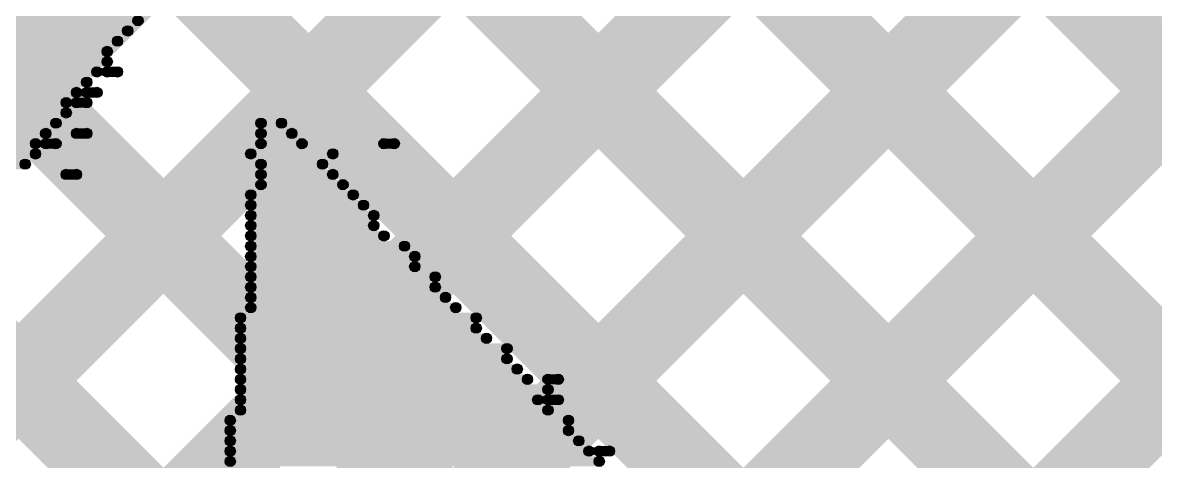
# Model space of a CAD drawing. Header units: millimetres. Extents: x -0.28 to 3.03, y -0.05 to 3.12.
# Drawn here: x 1.9178 to 2.0282, y 2.3 to 2.3428 of the extents above; entities that cross this region are included whole.
import ezdxf

# ---------------------------------------------------------------- set-up
doc = ezdxf.new("R2010")
doc.units = ezdxf.units.MM
doc.header["$MEASUREMENT"] = 0
for name, color, linetype in [('BottomLayer', 5, 'Continuous'), ('TopLayer', 1, 'Continuous'), ('TopOverlay', 2, 'Continuous')]:
    doc.layers.add(name, color=color, linetype=linetype)

msp = doc.modelspace()

# ---------------------------------------------------------------- hatches: boundary and pattern name
at = {"layer": 'BottomLayer'}
for points in [[(1.76905, 2.18219), (1.76339, 2.18785), (1.99137, 2.41583), (1.99703, 2.41017)], [(1.78319, 2.16805), (1.77753, 2.1737), (2.01966, 2.41583), (2.02531, 2.41017)], [(1.79733, 2.1539), (1.79167, 2.15956), (2.04794, 2.41583), (2.0536, 2.41017)], [(1.81147, 2.13976), (1.80582, 2.14542), (2.07623, 2.41583), (2.08188, 2.41017)], [(1.80938, 2.41017), (1.81504, 2.41583), (2.48943, 1.74144), (2.48377, 1.73578)], [(1.82561, 2.12562), (1.81996, 2.13128), (2.10451, 2.41583), (2.11017, 2.41017)], [(1.83976, 2.11148), (1.8341, 2.11713), (2.13279, 2.41583), (2.13845, 2.41017)], [(1.83766, 2.41017), (1.84332, 2.41583), (2.50528, 1.75386), (2.49963, 1.74821)], [(1.86595, 2.41017), (1.87161, 2.41583), (2.53047, 1.75696), (2.52481, 1.75131)], [(1.89423, 2.41017), (1.89989, 2.41583), (2.71083, 1.60489), (2.70517, 1.59923)], [(1.92252, 2.41017), (1.92817, 2.41583), (2.71083, 1.63317), (2.70517, 1.62752)], [(1.9508, 2.41017), (1.95646, 2.41583), (2.71083, 1.66146), (2.70517, 1.6558)]]:
    msp.add_hatch(color=5, dxfattribs=at).paths.add_polyline_path(points)
at = {"layer": 'TopLayer'}
for points in [[(1.2648, 3.09617), (1.27046, 3.10183), (2.71185, 1.66043), (2.7062, 1.65478)], [(1.94411, 2.24412), (1.93846, 2.24978), (2.7062, 3.01751), (2.71185, 3.01186)], [(1.95826, 2.22998), (1.9526, 2.23563), (2.7062, 2.98923), (2.71185, 2.98357)], [(1.51553, 2.81716), (1.52119, 2.82282), (2.71185, 1.63215), (2.7062, 1.62649)], [(1.51043, 2.79397), (1.51609, 2.79963), (2.71185, 1.60387), (2.7062, 1.59821)], [(1.5644, 2.71172), (1.57006, 2.71737), (2.53047, 1.75696), (2.52481, 1.75131)], [(1.55701, 2.69082), (1.56267, 2.69648), (2.50528, 1.75386), (2.49963, 1.74821)], [(1.54321, 2.67634), (1.54886, 2.682), (2.48943, 1.74144), (2.48377, 1.73578)], [(1.88755, 2.30069), (1.88189, 2.30635), (2.25568, 2.68013), (2.26133, 2.67448)], [(1.90169, 2.28655), (1.89603, 2.2922), (2.26175, 2.65793), (2.26741, 2.65227)], [(1.91583, 2.2724), (1.91017, 2.27806), (2.27581, 2.64369), (2.28146, 2.63804)], [(1.92997, 2.25826), (1.92432, 2.26392), (2.29773, 2.63733), (2.30339, 2.63168)]]:
    msp.add_hatch(color=1, dxfattribs=at).paths.add_polyline_path(points)
at = {"layer": 'TopOverlay'}
for points in [[(1.902, 2.3425), (1.902, 2.3435), (1.929, 2.3435), (1.929, 2.3425)], [(1.9, 2.3415), (1.9, 2.3425), (1.928, 2.3425), (1.928, 2.3415)], [(1.901, 2.3405), (1.901, 2.3415), (1.927, 2.3415), (1.927, 2.3405)], [(1.9, 2.3395), (1.9, 2.3405), (1.926, 2.3405), (1.926, 2.3395)], [(1.899, 2.3385), (1.899, 2.3395), (1.926, 2.3395), (1.926, 2.3385)], [(1.899, 2.3375), (1.899, 2.3385), (1.925, 2.3385), (1.925, 2.3375)], [(1.926, 2.3375), (1.926, 2.3385), (1.927, 2.3385), (1.927, 2.3375)], [(1.898, 2.3365), (1.898, 2.3375), (1.924, 2.3375), (1.924, 2.3365)], [(1.896, 2.3355), (1.896, 2.3365), (1.923, 2.3365), (1.923, 2.3355)], [(1.924, 2.3355), (1.924, 2.3365), (1.925, 2.3365), (1.925, 2.3355)], [(1.897, 2.3345), (1.897, 2.3355), (1.922, 2.3355), (1.922, 2.3345)], [(1.923, 2.3345), (1.923, 2.3355), (1.924, 2.3355), (1.924, 2.3345)], [(1.896, 2.3335), (1.896, 2.3345), (1.922, 2.3345), (1.922, 2.3335)], [(1.896, 2.3325), (1.896, 2.3335), (1.921, 2.3335), (1.921, 2.3325)], [(1.941, 2.3325), (1.941, 2.3335), (1.943, 2.3335), (1.943, 2.3325)], [(1.895, 2.3315), (1.895, 2.3325), (1.92, 2.3325), (1.92, 2.3315)], [(1.923, 2.3315), (1.923, 2.3325), (1.924, 2.3325), (1.924, 2.3315)], [(1.941, 2.3315), (1.941, 2.3325), (1.944, 2.3325), (1.944, 2.3315)], [(1.893, 2.3295), (1.893, 2.3305), (1.919, 2.3305), (1.919, 2.3295)], [(1.894, 2.3305), (1.894, 2.3315), (1.919, 2.3315), (1.919, 2.3305)], [(1.92, 2.3305), (1.92, 2.3315), (1.921, 2.3315), (1.921, 2.3305)], [(1.94, 2.3295), (1.94, 2.3305), (1.948, 2.3305), (1.948, 2.3295)], [(1.941, 2.3305), (1.941, 2.3315), (1.945, 2.3315), (1.945, 2.3305)], [(1.953, 2.3305), (1.953, 2.3315), (1.954, 2.3315), (1.954, 2.3305)], [(1.893, 2.3285), (1.893, 2.3295), (1.918, 2.3295), (1.918, 2.3285)], [(1.941, 2.3285), (1.941, 2.3295), (1.947, 2.3295), (1.947, 2.3285)], [(1.922, 2.3275), (1.922, 2.3285), (1.923, 2.3285), (1.923, 2.3275)], [(1.941, 2.3275), (1.941, 2.3285), (1.948, 2.3285), (1.948, 2.3275)], [(1.941, 2.3265), (1.941, 2.3275), (1.949, 2.3275), (1.949, 2.3265)], [(1.94, 2.3255), (1.94, 2.3265), (1.95, 2.3265), (1.95, 2.3255)], [(1.94, 2.3245), (1.94, 2.3255), (1.951, 2.3255), (1.951, 2.3245)], [(1.94, 2.3235), (1.94, 2.3245), (1.952, 2.3245), (1.952, 2.3235)], [(1.94, 2.3225), (1.94, 2.3235), (1.952, 2.3235), (1.952, 2.3225)], [(1.94, 2.3215), (1.94, 2.3225), (1.953, 2.3225), (1.953, 2.3215)], [(1.94, 2.3205), (1.94, 2.3215), (1.955, 2.3215), (1.955, 2.3205)], [(1.94, 2.3195), (1.94, 2.3205), (1.956, 2.3205), (1.956, 2.3195)], [(1.94, 2.3185), (1.94, 2.3195), (1.956, 2.3195), (1.956, 2.3185)], [(1.94, 2.3175), (1.94, 2.3185), (1.958, 2.3185), (1.958, 2.3175)], [(1.94, 2.3165), (1.94, 2.3175), (1.958, 2.3175), (1.958, 2.3165)], [(1.94, 2.3155), (1.94, 2.3165), (1.959, 2.3165), (1.959, 2.3155)], [(1.94, 2.3145), (1.94, 2.3155), (1.96, 2.3155), (1.96, 2.3145)], [(1.939, 2.3135), (1.939, 2.3145), (1.962, 2.3145), (1.962, 2.3135)], [(1.939, 2.3125), (1.939, 2.3135), (1.962, 2.3135), (1.962, 2.3125)], [(1.939, 2.3115), (1.939, 2.3125), (1.963, 2.3125), (1.963, 2.3115)], [(1.939, 2.3105), (1.939, 2.3115), (1.965, 2.3115), (1.965, 2.3105)], [(1.939, 2.3095), (1.939, 2.3105), (1.965, 2.3105), (1.965, 2.3095)], [(1.939, 2.3085), (1.939, 2.3095), (1.966, 2.3095), (1.966, 2.3085)], [(1.939, 2.3075), (1.939, 2.3085), (1.967, 2.3085), (1.967, 2.3075)], [(1.969, 2.3075), (1.969, 2.3085), (1.97, 2.3085), (1.97, 2.3075)], [(1.939, 2.3065), (1.939, 2.3075), (1.969, 2.3075), (1.969, 2.3065)], [(1.939, 2.3055), (1.939, 2.3065), (1.968, 2.3065), (1.968, 2.3055)], [(1.969, 2.3055), (1.969, 2.3065), (1.97, 2.3065), (1.97, 2.3055)], [(1.939, 2.3045), (1.939, 2.3055), (1.969, 2.3055), (1.969, 2.3045)], [(1.938, 2.3035), (1.938, 2.3045), (1.971, 2.3045), (1.971, 2.3035)], [(1.938, 2.3025), (1.938, 2.3035), (1.971, 2.3035), (1.971, 2.3025)], [(1.938, 2.3015), (1.938, 2.3025), (1.972, 2.3025), (1.972, 2.3015)], [(1.938, 2.3005), (1.938, 2.3015), (1.973, 2.3015), (1.973, 2.3005)], [(1.974, 2.3005), (1.974, 2.3015), (1.975, 2.3015), (1.975, 2.3005)], [(1.938, 2.2995), (1.938, 2.3005), (1.974, 2.3005), (1.974, 2.2995)]]:
    msp.add_hatch(color=2, dxfattribs=at).paths.add_polyline_path(points)
h = msp.add_hatch(color=2, dxfattribs=at)
edge = h.paths.add_edge_path()
edge.add_arc((1.929, 2.343), 0.0005, 0, 360)
h = msp.add_hatch(color=2, dxfattribs=at)
edge = h.paths.add_edge_path()
edge.add_arc((1.927, 2.341), 0.0005, 0, 360)
h = msp.add_hatch(color=2, dxfattribs=at)
edge = h.paths.add_edge_path()
edge.add_arc((1.928, 2.342), 0.0005, 0, 360)
h = msp.add_hatch(color=2, dxfattribs=at)
edge = h.paths.add_edge_path()
edge.add_arc((1.926, 2.34), 0.0005, 0, 360)
h = msp.add_hatch(color=2, dxfattribs=at)
edge = h.paths.add_edge_path()
edge.add_arc((1.926, 2.339), 0.0005, 0, 360)
h = msp.add_hatch(color=2, dxfattribs=at)
edge = h.paths.add_edge_path()
edge.add_arc((1.925, 2.338), 0.0005, 0, 360)
h = msp.add_hatch(color=2, dxfattribs=at)
edge = h.paths.add_edge_path()
edge.add_arc((1.926, 2.338), 0.0005, 0, 360)
h = msp.add_hatch(color=2, dxfattribs=at)
edge = h.paths.add_edge_path()
edge.add_arc((1.927, 2.338), 0.0005, 0, 360)
h = msp.add_hatch(color=2, dxfattribs=at)
edge = h.paths.add_edge_path()
edge.add_arc((1.924, 2.337), 0.0005, 0, 360)
h = msp.add_hatch(color=2, dxfattribs=at)
edge = h.paths.add_edge_path()
edge.add_arc((1.923, 2.336), 0.0005, 0, 360)
h = msp.add_hatch(color=2, dxfattribs=at)
edge = h.paths.add_edge_path()
edge.add_arc((1.924, 2.336), 0.0005, 0, 360)
h = msp.add_hatch(color=2, dxfattribs=at)
edge = h.paths.add_edge_path()
edge.add_arc((1.925, 2.336), 0.0005, 0, 360)
h = msp.add_hatch(color=2, dxfattribs=at)
edge = h.paths.add_edge_path()
edge.add_arc((1.922, 2.335), 0.0005, 0, 360)
h = msp.add_hatch(color=2, dxfattribs=at)
edge = h.paths.add_edge_path()
edge.add_arc((1.923, 2.335), 0.0005, 0, 360)
h = msp.add_hatch(color=2, dxfattribs=at)
edge = h.paths.add_edge_path()
edge.add_arc((1.924, 2.335), 0.0005, 0, 360)
h = msp.add_hatch(color=2, dxfattribs=at)
edge = h.paths.add_edge_path()
edge.add_arc((1.922, 2.334), 0.0005, 0, 360)
h = msp.add_hatch(color=2, dxfattribs=at)
edge = h.paths.add_edge_path()
edge.add_arc((1.921, 2.333), 0.0005, 0, 360)
h = msp.add_hatch(color=2, dxfattribs=at)
edge = h.paths.add_edge_path()
edge.add_arc((1.941, 2.333), 0.0005, 0, 360)
h = msp.add_hatch(color=2, dxfattribs=at)
edge = h.paths.add_edge_path()
edge.add_arc((1.943, 2.333), 0.0005, 0, 360)
h = msp.add_hatch(color=2, dxfattribs=at)
edge = h.paths.add_edge_path()
edge.add_arc((1.92, 2.332), 0.0005, 0, 360)
h = msp.add_hatch(color=2, dxfattribs=at)
edge = h.paths.add_edge_path()
edge.add_arc((1.923, 2.332), 0.0005, 0, 360)
h = msp.add_hatch(color=2, dxfattribs=at)
edge = h.paths.add_edge_path()
edge.add_arc((1.924, 2.332), 0.0005, 0, 360)
h = msp.add_hatch(color=2, dxfattribs=at)
edge = h.paths.add_edge_path()
edge.add_arc((1.941, 2.332), 0.0005, 0, 360)
h = msp.add_hatch(color=2, dxfattribs=at)
edge = h.paths.add_edge_path()
edge.add_arc((1.944, 2.332), 0.0005, 0, 360)
h = msp.add_hatch(color=2, dxfattribs=at)
edge = h.paths.add_edge_path()
edge.add_arc((1.919, 2.331), 0.0005, 0, 360)
h = msp.add_hatch(color=2, dxfattribs=at)
edge = h.paths.add_edge_path()
edge.add_arc((1.919, 2.33), 0.0005, 0, 360)
h = msp.add_hatch(color=2, dxfattribs=at)
edge = h.paths.add_edge_path()
edge.add_arc((1.92, 2.331), 0.0005, 0, 360)
h = msp.add_hatch(color=2, dxfattribs=at)
edge = h.paths.add_edge_path()
edge.add_arc((1.921, 2.331), 0.0005, 0, 360)
h = msp.add_hatch(color=2, dxfattribs=at)
edge = h.paths.add_edge_path()
edge.add_arc((1.94, 2.33), 0.0005, 0, 360)
h = msp.add_hatch(color=2, dxfattribs=at)
edge = h.paths.add_edge_path()
edge.add_arc((1.941, 2.331), 0.0005, 0, 360)
h = msp.add_hatch(color=2, dxfattribs=at)
edge = h.paths.add_edge_path()
edge.add_arc((1.945, 2.331), 0.0005, 0, 360)
h = msp.add_hatch(color=2, dxfattribs=at)
edge = h.paths.add_edge_path()
edge.add_arc((1.948, 2.33), 0.0005, 0, 360)
h = msp.add_hatch(color=2, dxfattribs=at)
edge = h.paths.add_edge_path()
edge.add_arc((1.953, 2.331), 0.0005, 0, 360)
h = msp.add_hatch(color=2, dxfattribs=at)
edge = h.paths.add_edge_path()
edge.add_arc((1.954, 2.331), 0.0005, 0, 360)
h = msp.add_hatch(color=2, dxfattribs=at)
edge = h.paths.add_edge_path()
edge.add_arc((1.918, 2.329), 0.0005, 0, 360)
h = msp.add_hatch(color=2, dxfattribs=at)
edge = h.paths.add_edge_path()
edge.add_arc((1.941, 2.329), 0.0005, 0, 360)
h = msp.add_hatch(color=2, dxfattribs=at)
edge = h.paths.add_edge_path()
edge.add_arc((1.947, 2.329), 0.0005, 0, 360)
h = msp.add_hatch(color=2, dxfattribs=at)
edge = h.paths.add_edge_path()
edge.add_arc((1.922, 2.328), 0.0005, 0, 360)
h = msp.add_hatch(color=2, dxfattribs=at)
edge = h.paths.add_edge_path()
edge.add_arc((1.923, 2.328), 0.0005, 0, 360)
h = msp.add_hatch(color=2, dxfattribs=at)
edge = h.paths.add_edge_path()
edge.add_arc((1.941, 2.328), 0.0005, 0, 360)
h = msp.add_hatch(color=2, dxfattribs=at)
edge = h.paths.add_edge_path()
edge.add_arc((1.948, 2.328), 0.0005, 0, 360)
h = msp.add_hatch(color=2, dxfattribs=at)
edge = h.paths.add_edge_path()
edge.add_arc((1.941, 2.327), 0.0005, 0, 360)
h = msp.add_hatch(color=2, dxfattribs=at)
edge = h.paths.add_edge_path()
edge.add_arc((1.949, 2.327), 0.0005, 0, 360)
h = msp.add_hatch(color=2, dxfattribs=at)
edge = h.paths.add_edge_path()
edge.add_arc((1.94, 2.326), 0.0005, 0, 360)
h = msp.add_hatch(color=2, dxfattribs=at)
edge = h.paths.add_edge_path()
edge.add_arc((1.95, 2.326), 0.0005, 0, 360)
h = msp.add_hatch(color=2, dxfattribs=at)
edge = h.paths.add_edge_path()
edge.add_arc((1.94, 2.325), 0.0005, 0, 360)
h = msp.add_hatch(color=2, dxfattribs=at)
edge = h.paths.add_edge_path()
edge.add_arc((1.951, 2.325), 0.0005, 0, 360)
h = msp.add_hatch(color=2, dxfattribs=at)
edge = h.paths.add_edge_path()
edge.add_arc((1.94, 2.324), 0.0005, 0, 360)
h = msp.add_hatch(color=2, dxfattribs=at)
edge = h.paths.add_edge_path()
edge.add_arc((1.952, 2.324), 0.0005, 0, 360)
h = msp.add_hatch(color=2, dxfattribs=at)
edge = h.paths.add_edge_path()
edge.add_arc((1.94, 2.323), 0.0005, 0, 360)
h = msp.add_hatch(color=2, dxfattribs=at)
edge = h.paths.add_edge_path()
edge.add_arc((1.952, 2.323), 0.0005, 0, 360)
h = msp.add_hatch(color=2, dxfattribs=at)
edge = h.paths.add_edge_path()
edge.add_arc((1.94, 2.322), 0.0005, 0, 360)
h = msp.add_hatch(color=2, dxfattribs=at)
edge = h.paths.add_edge_path()
edge.add_arc((1.953, 2.322), 0.0005, 0, 360)
h = msp.add_hatch(color=2, dxfattribs=at)
edge = h.paths.add_edge_path()
edge.add_arc((1.94, 2.321), 0.0005, 0, 360)
h = msp.add_hatch(color=2, dxfattribs=at)
edge = h.paths.add_edge_path()
edge.add_arc((1.94, 2.32), 0.0005, 0, 360)
h = msp.add_hatch(color=2, dxfattribs=at)
edge = h.paths.add_edge_path()
edge.add_arc((1.955, 2.321), 0.0005, 0, 360)
h = msp.add_hatch(color=2, dxfattribs=at)
edge = h.paths.add_edge_path()
edge.add_arc((1.956, 2.32), 0.0005, 0, 360)
h = msp.add_hatch(color=2, dxfattribs=at)
edge = h.paths.add_edge_path()
edge.add_arc((1.94, 2.319), 0.0005, 0, 360)
h = msp.add_hatch(color=2, dxfattribs=at)
edge = h.paths.add_edge_path()
edge.add_arc((1.956, 2.319), 0.0005, 0, 360)
h = msp.add_hatch(color=2, dxfattribs=at)
edge = h.paths.add_edge_path()
edge.add_arc((1.94, 2.318), 0.0005, 0, 360)
h = msp.add_hatch(color=2, dxfattribs=at)
edge = h.paths.add_edge_path()
edge.add_arc((1.958, 2.318), 0.0005, 0, 360)
h = msp.add_hatch(color=2, dxfattribs=at)
edge = h.paths.add_edge_path()
edge.add_arc((1.94, 2.317), 0.0005, 0, 360)
h = msp.add_hatch(color=2, dxfattribs=at)
edge = h.paths.add_edge_path()
edge.add_arc((1.958, 2.317), 0.0005, 0, 360)
h = msp.add_hatch(color=2, dxfattribs=at)
edge = h.paths.add_edge_path()
edge.add_arc((1.94, 2.316), 0.0005, 0, 360)
h = msp.add_hatch(color=2, dxfattribs=at)
edge = h.paths.add_edge_path()
edge.add_arc((1.959, 2.316), 0.0005, 0, 360)
h = msp.add_hatch(color=2, dxfattribs=at)
edge = h.paths.add_edge_path()
edge.add_arc((1.94, 2.315), 0.0005, 0, 360)
h = msp.add_hatch(color=2, dxfattribs=at)
edge = h.paths.add_edge_path()
edge.add_arc((1.96, 2.315), 0.0005, 0, 360)
h = msp.add_hatch(color=2, dxfattribs=at)
edge = h.paths.add_edge_path()
edge.add_arc((1.939, 2.314), 0.0005, 0, 360)
h = msp.add_hatch(color=2, dxfattribs=at)
edge = h.paths.add_edge_path()
edge.add_arc((1.962, 2.314), 0.0005, 0, 360)
h = msp.add_hatch(color=2, dxfattribs=at)
edge = h.paths.add_edge_path()
edge.add_arc((1.939, 2.313), 0.0005, 0, 360)
h = msp.add_hatch(color=2, dxfattribs=at)
edge = h.paths.add_edge_path()
edge.add_arc((1.962, 2.313), 0.0005, 0, 360)
h = msp.add_hatch(color=2, dxfattribs=at)
edge = h.paths.add_edge_path()
edge.add_arc((1.939, 2.312), 0.0005, 0, 360)
h = msp.add_hatch(color=2, dxfattribs=at)
edge = h.paths.add_edge_path()
edge.add_arc((1.963, 2.312), 0.0005, 0, 360)
h = msp.add_hatch(color=2, dxfattribs=at)
edge = h.paths.add_edge_path()
edge.add_arc((1.939, 2.311), 0.0005, 0, 360)
h = msp.add_hatch(color=2, dxfattribs=at)
edge = h.paths.add_edge_path()
edge.add_arc((1.965, 2.311), 0.0005, 0, 360)
h = msp.add_hatch(color=2, dxfattribs=at)
edge = h.paths.add_edge_path()
edge.add_arc((1.939, 2.31), 0.0005, 0, 360)
h = msp.add_hatch(color=2, dxfattribs=at)
edge = h.paths.add_edge_path()
edge.add_arc((1.939, 2.309), 0.0005, 0, 360)
h = msp.add_hatch(color=2, dxfattribs=at)
edge = h.paths.add_edge_path()
edge.add_arc((1.965, 2.31), 0.0005, 0, 360)
h = msp.add_hatch(color=2, dxfattribs=at)
edge = h.paths.add_edge_path()
edge.add_arc((1.966, 2.309), 0.0005, 0, 360)
h = msp.add_hatch(color=2, dxfattribs=at)
edge = h.paths.add_edge_path()
edge.add_arc((1.939, 2.308), 0.0005, 0, 360)
h = msp.add_hatch(color=2, dxfattribs=at)
edge = h.paths.add_edge_path()
edge.add_arc((1.967, 2.308), 0.0005, 0, 360)
h = msp.add_hatch(color=2, dxfattribs=at)
edge = h.paths.add_edge_path()
edge.add_arc((1.969, 2.308), 0.0005, 0, 360)
h = msp.add_hatch(color=2, dxfattribs=at)
edge = h.paths.add_edge_path()
edge.add_arc((1.97, 2.308), 0.0005, 0, 360)
h = msp.add_hatch(color=2, dxfattribs=at)
edge = h.paths.add_edge_path()
edge.add_arc((1.939, 2.307), 0.0005, 0, 360)
h = msp.add_hatch(color=2, dxfattribs=at)
edge = h.paths.add_edge_path()
edge.add_arc((1.969, 2.307), 0.0005, 0, 360)
h = msp.add_hatch(color=2, dxfattribs=at)
edge = h.paths.add_edge_path()
edge.add_arc((1.939, 2.306), 0.0005, 0, 360)
h = msp.add_hatch(color=2, dxfattribs=at)
edge = h.paths.add_edge_path()
edge.add_arc((1.968, 2.306), 0.0005, 0, 360)
h = msp.add_hatch(color=2, dxfattribs=at)
edge = h.paths.add_edge_path()
edge.add_arc((1.969, 2.306), 0.0005, 0, 360)
h = msp.add_hatch(color=2, dxfattribs=at)
edge = h.paths.add_edge_path()
edge.add_arc((1.97, 2.306), 0.0005, 0, 360)
h = msp.add_hatch(color=2, dxfattribs=at)
edge = h.paths.add_edge_path()
edge.add_arc((1.939, 2.305), 0.0005, 0, 360)
h = msp.add_hatch(color=2, dxfattribs=at)
edge = h.paths.add_edge_path()
edge.add_arc((1.969, 2.305), 0.0005, 0, 360)
h = msp.add_hatch(color=2, dxfattribs=at)
edge = h.paths.add_edge_path()
edge.add_arc((1.938, 2.304), 0.0005, 0, 360)
h = msp.add_hatch(color=2, dxfattribs=at)
edge = h.paths.add_edge_path()
edge.add_arc((1.971, 2.304), 0.0005, 0, 360)
h = msp.add_hatch(color=2, dxfattribs=at)
edge = h.paths.add_edge_path()
edge.add_arc((1.938, 2.303), 0.0005, 0, 360)
h = msp.add_hatch(color=2, dxfattribs=at)
edge = h.paths.add_edge_path()
edge.add_arc((1.971, 2.303), 0.0005, 0, 360)
h = msp.add_hatch(color=2, dxfattribs=at)
edge = h.paths.add_edge_path()
edge.add_arc((1.938, 2.302), 0.0005, 0, 360)
h = msp.add_hatch(color=2, dxfattribs=at)
edge = h.paths.add_edge_path()
edge.add_arc((1.972, 2.302), 0.0005, 0, 360)
h = msp.add_hatch(color=2, dxfattribs=at)
edge = h.paths.add_edge_path()
edge.add_arc((1.938, 2.301), 0.0005, 0, 360)
h = msp.add_hatch(color=2, dxfattribs=at)
edge = h.paths.add_edge_path()
edge.add_arc((1.973, 2.301), 0.0005, 0, 360)
h = msp.add_hatch(color=2, dxfattribs=at)
edge = h.paths.add_edge_path()
edge.add_arc((1.974, 2.301), 0.0005, 0, 360)
h = msp.add_hatch(color=2, dxfattribs=at)
edge = h.paths.add_edge_path()
edge.add_arc((1.975, 2.301), 0.0005, 0, 360)
h = msp.add_hatch(color=2, dxfattribs=at)
edge = h.paths.add_edge_path()
edge.add_arc((1.938, 2.3), 0.0005, 0, 360)
h = msp.add_hatch(color=2, dxfattribs=at)
edge = h.paths.add_edge_path()
edge.add_arc((1.974, 2.3), 0.0005, 0, 360)

# ---------------------------------------------------------------- linework, layer by layer
for centre in [(1.929, 2.343), (1.927, 2.341), (1.928, 2.342), (1.926, 2.34), (1.926, 2.339), (1.925, 2.338), (1.926, 2.338), (1.927, 2.338), (1.924, 2.337), (1.923, 2.336), (1.924, 2.336), (1.925, 2.336), (1.922, 2.335), (1.923, 2.335), (1.924, 2.335), (1.922, 2.334), (1.921, 2.333), (1.941, 2.333), (1.943, 2.333), (1.92, 2.332), (1.923, 2.332), (1.924, 2.332), (1.941, 2.332), (1.944, 2.332), (1.919, 2.331), (1.919, 2.33), (1.92, 2.331), (1.921, 2.331), (1.94, 2.33), (1.941, 2.331), (1.945, 2.331), (1.948, 2.33), (1.953, 2.331), (1.954, 2.331), (1.918, 2.329), (1.941, 2.329), (1.947, 2.329), (1.922, 2.328), (1.923, 2.328), (1.941, 2.328), (1.948, 2.328), (1.941, 2.327), (1.949, 2.327), (1.94, 2.326), (1.95, 2.326), (1.94, 2.325), (1.951, 2.325), (1.94, 2.324), (1.952, 2.324), (1.94, 2.323), (1.952, 2.323), (1.94, 2.322), (1.953, 2.322), (1.94, 2.321), (1.94, 2.32), (1.955, 2.321), (1.956, 2.32), (1.94, 2.319), (1.956, 2.319), (1.94, 2.318), (1.958, 2.318), (1.94, 2.317), (1.958, 2.317), (1.94, 2.316), (1.959, 2.316), (1.94, 2.315), (1.96, 2.315), (1.939, 2.314), (1.962, 2.314), (1.939, 2.313), (1.962, 2.313), (1.939, 2.312), (1.963, 2.312), (1.939, 2.311), (1.965, 2.311), (1.939, 2.31), (1.939, 2.309), (1.965, 2.31), (1.966, 2.309), (1.939, 2.308), (1.967, 2.308), (1.969, 2.308), (1.97, 2.308), (1.939, 2.307), (1.969, 2.307), (1.939, 2.306), (1.968, 2.306), (1.969, 2.306), (1.97, 2.306), (1.939, 2.305), (1.969, 2.305), (1.938, 2.304), (1.971, 2.304), (1.938, 2.303), (1.971, 2.303), (1.938, 2.302), (1.972, 2.302), (1.938, 2.301), (1.973, 2.301), (1.974, 2.301), (1.975, 2.301), (1.938, 2.3), (1.974, 2.3)]:
    msp.add_circle(centre, 0.0005, dxfattribs=at)

doc.saveas('drawing.dxf')
